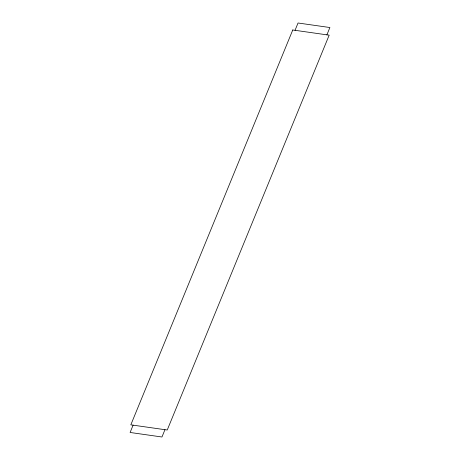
<?xml version="1.0" encoding="UTF-8"?>
<svg xmlns="http://www.w3.org/2000/svg" width="460" height="460" viewBox="0 0 460 460"><rect width="100%" height="100%" fill="white"/><g stroke="black" fill="none" stroke-linecap="round" stroke-linejoin="round"><path stroke-width="0.69" d="M133.101 425.155L130.105 432.469L161.96 437L164.962 429.686M295.038 30.314L298.04 23L329.895 27.531L326.899 34.845M292.761 29.986L130.824 424.833L167.239 430.014L329.176 35.167L292.761 29.986"/></g></svg>
